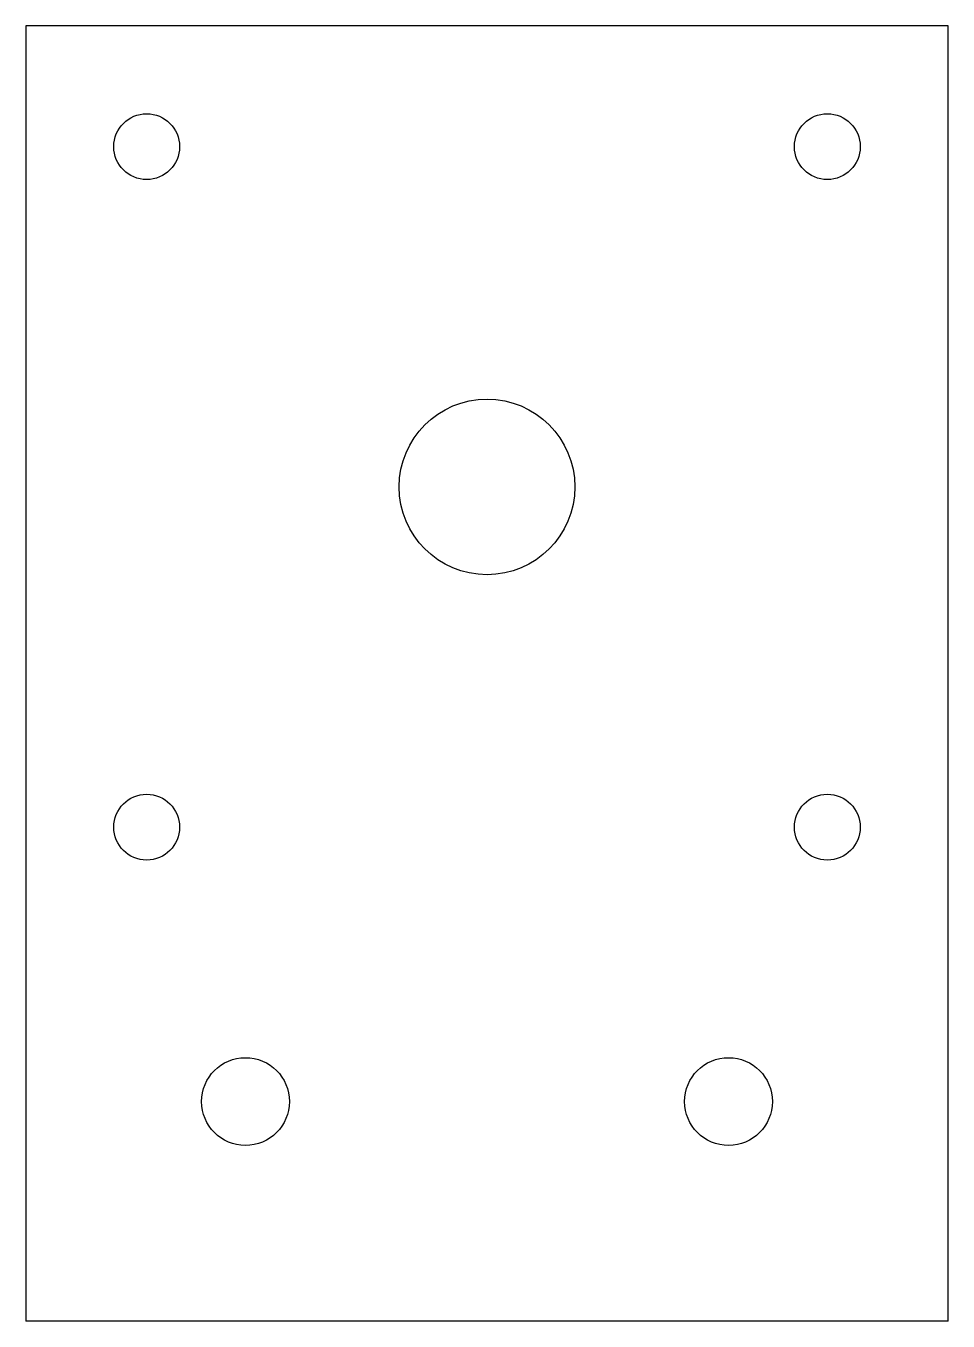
# Model space of a CAD drawing. Header units: millimetres. Extents: x -21 to 21, y -38 to 21.
import ezdxf

# ---------------------------------------------------------------- set-up
doc = ezdxf.new("R2010")
doc.units = ezdxf.units.MM

msp = doc.modelspace()

# ---------------------------------------------------------------- linework, layer by layer
at = {"color": 7, "linetype": 'Continuous', "lineweight": 25}
for p, q in [((21, 21), (-21, 21)), ((-21, 21), (-21, -38)), ((21, -38), (21, 21)), ((21, -38), (-21, -38))]:
    msp.add_line(p, q, dxfattribs=at)
for centre, radius in [((-15.5, 15.5), 1.5), ((15.5, 15.5), 1.5), ((0, 0), 4), ((-15.5, -15.5), 1.5), ((15.5, -15.5), 1.5), ((-11, -28), 2), ((11, -28), 2)]:
    msp.add_circle(centre, radius, dxfattribs=at)

doc.saveas('drawing.dxf')
